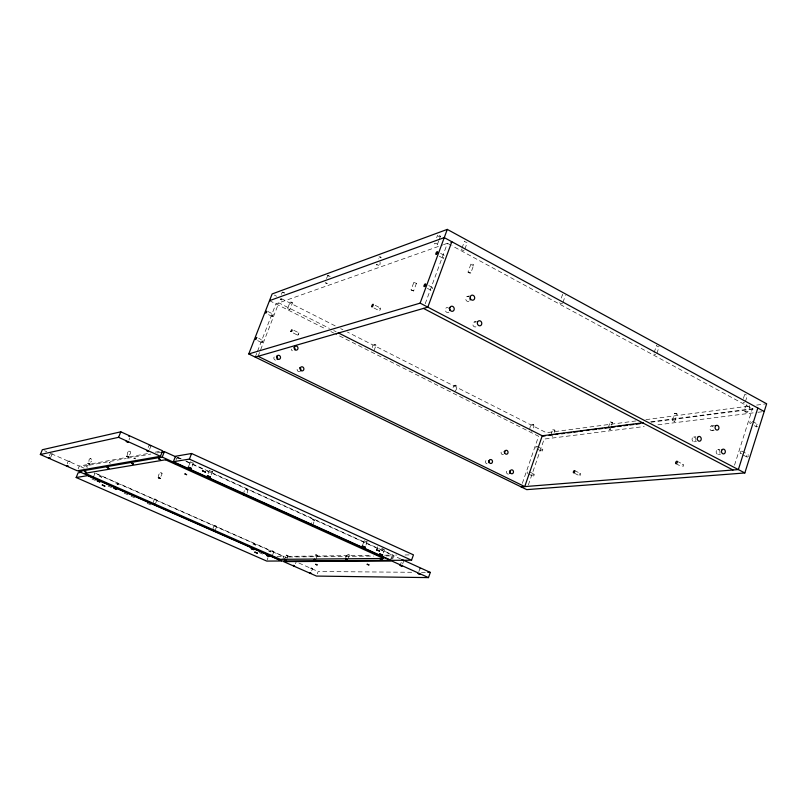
<?xml version="1.0" encoding="UTF-8"?>
<svg xmlns="http://www.w3.org/2000/svg" width="807" height="807" viewBox="0 0 807 807"><rect width="100%" height="100%" fill="white"/><g stroke="black" fill="none" stroke-linecap="round" stroke-linejoin="round"><path stroke-width="0.61" stroke-dasharray="4.04 3.03" d="M672.241 420.568L674.602 413.285L676.034 413.335L677.134 414.112L674.783 421.294L672.241 420.568L674.783 421.294M674.591 413.396L677.134 414.112M243.684 494.6C243.502 485.985 251.35 489.012 245.489 495.316M281.966 299.871C277.487 296.633 282.531 303.049 282.843 297.612M287.554 308.627L289.864 309.575L292.447 302.877L291.488 302.1L290.147 301.929L287.554 308.627L289.864 309.575M290.127 302.03L292.447 302.877M746.828 404.68C740.533 413.113 749.723 416.008 749.542 405.558M747.464 412.095L744.75 411.217M272.373 550.969L273.906 551.534L272.373 550.969L270.658 555.519M330.204 276.418L327.723 275.5L329.892 276.63M327.45 283.681C322.871 280.211 327.531 286.828 328.227 281.643M286.394 555.115L287.928 555.72L286.394 555.115L284.669 559.725M379.078 256.697C383.839 260.459 379.119 253.277 378.261 258.876M378.826 265.402C372.118 261.418 380.934 270.012 380.057 262.134M312.763 519.678L314.528 520.374L312.763 519.678L310.796 524.974M373.802 344.286C379.895 347.928 371.371 339.979 372.572 347.575M734.521 465.195L752.427 408.725M743.408 398.436L744.821 394.018M745.456 401.523L747.564 394.905M656.888 353.405L659.137 346.657M654.094 352.508L656.616 345.588M608.327 427.539L610.223 421.879L612.503 422.444L610.324 429.445L609.325 429.475M550.899 434.923L552.795 429.495L554.964 430.212L554.248 432.441M522.331 483.353L538.592 436.264L334.804 333.563M528.363 484.926L544.16 439.069L644.188 426.53M529.715 429.576C530.35 420.144 537.401 424.341 531.581 431.372M311.078 567.987L312.531 568.592L311.078 567.987L309.757 571.417M315.789 554.752L317.383 555.337L315.789 554.752L314.024 559.503M561.319 298.025L562.519 294.585A1.493 0.514 18.5 0 0 563.659 295.483A1.493 0.514 18.5 0 0 565.293 295.604M562.973 302.363L565.364 295.493M411.066 289.895L413.618 290.964L416.422 283.378L415.434 282.601L413.83 282.42L411.066 289.895L413.618 290.964M413.83 282.42L416.422 283.378M418.863 571.517L419.973 568.4M454.946 391.445C460.605 384.636 452.475 381.993 452.687 390.709M400.494 564.406L401.24 562.318M402.632 563.972L403.752 560.845M383.406 552.916L384.546 549.759L383.85 549.769M390.346 560.351L392.222 555.115L204.453 469.815M391.556 559.301L393.07 555.105L396.661 555.065M392.656 558.969L393.786 555.821L400.635 558.938M470.905 264.131L468.02 272.07L469.402 273.038L470.784 273.089L473.719 265.029M376.919 548.901L377.686 546.773M464.872 249.06L467.001 243.22M362.625 545.048L364.199 540.751L366.348 541.315M365.995 545.018L367.074 541.739M345.759 559.291C345.315 552.502 352.003 552.916 347.807 558.878M461.967 248.132L464.519 241.132A1.533 0.545 19.9 0 0 465.397 241.939A1.533 0.545 19.9 0 0 466.981 242.322M425.208 303.755L447.421 243.28L450.75 245.086M311.684 570.862L312.531 568.592M315.618 560.129L317.383 555.337M436.658 237.732L437.555 235.291M437.354 244.571A1.523 0.525 20.2 0 0 435.578 243.331A1.523 0.525 20.2 0 0 434.943 244.057A1.523 0.525 20.2 0 0 437.354 244.571L438.675 240.97M439.058 239.941L440.39 236.33M317.302 573.807L318.14 571.538L412.67 572.284M373.994 350.692L376.042 345.204M295.483 563.72L296.33 561.44M312.561 525.67L314.528 520.374M282.611 559.846L283.893 556.416L372.067 555.357M284.014 560.462L285.295 557.032L373.833 556.053M287.06 558.02L287.928 555.69M267.157 559.957L267.995 557.718M272.181 556.114L273.906 551.534M326.542 278.566L327.723 275.5M212.897 530.078C212.947 522.724 219.383 525.206 214.45 530.693M208.105 473.628L209.376 470.36L209.961 470.36M255.254 357.118L257.05 352.488M257.494 351.327L275.913 303.886L442.68 244.955M211.172 474.839L212.443 471.57L211.838 471.056M281.381 294.404L282.258 292.144M258.089 356.301L278.818 302.867L329.377 328.378M192.187 466.224L193.468 462.946M188.677 466.093L190.674 461.675M158.374 477.724C157.748 471.802 164.517 470.612 160.926 476.362M153.401 502.509C154.137 495.791 159.211 500.047 154.52 504.304M176.118 460.182C175.623 455.511 181.04 460.353 176.975 458.013M148.165 447.512L149.043 445.323M149.598 449.338L150.899 446.059M127.264 455.299C126.558 449.338 133.508 450.256 129.483 454.956M128.979 439.997L129.866 437.808M93.309 477.351L94.843 473.558M78.118 468.907L79.268 466.053L86.631 464.711M88.931 461.523C88.367 456.449 94.611 458.89 90.616 462.189M67.667 463.884C66.648 459.849 72.459 460.565 69.684 463.571M49.409 455.834L50.589 452.969M50.659 457.438L52.223 453.615M468.02 272.07L470.834 272.968M349.239 554.934L347.625 554.369M367.145 541.84L364.169 540.821M456.843 386.119L454.623 385.302M533.79 424.976L531.591 424.341M554.923 430.363L552.755 429.657M612.604 422.666L610.223 421.879M610.253 429.516L609.245 428.729M70.471 461.665L68.837 461.029M273.27 314.195L272.181 316.455L273.341 314.276L267.914 311.512M162.136 473.285L160.411 472.65M212.443 471.57L210.324 471.046M443.507 244.662L451.829 241.727M247.477 489.97L245.732 489.284M216.236 526.053L214.682 525.478M467.092 296.562L469.331 295.917M552.714 436.799L552.149 436.809M474.173 322.054L476.423 321.468M91.534 463.813L124.631 457.771M129.534 456.873L149.144 453.282M155.277 452.162L161.4 451.042M88.195 465.407L80.821 466.739L84.261 468.262M89.426 465.185L126.285 458.507M127.516 458.285L150.859 454.059M157.002 452.949L160.694 452.283M635.956 420.941L546.349 432.703L347.424 332.06M645.923 419.63L749.229 406.062M756.694 405.084L766.65 403.782M650.704 421.819L754.585 408.443M651.118 422.202L753.133 409.109L451.849 245.681M657.937 424.815L756.714 412.438M757.965 412.276L762.968 411.651M711.401 425.945L714.578 425.561M712.006 430.666L714.124 430.424M693.717 437.021L695.816 436.789M694.323 441.782L696.421 441.55M717.786 449.67L719.915 449.469M718.391 454.402L720.52 454.2M272.181 316.455L266.824 313.772M130.694 451.829L128.949 451.093M277.073 556.497L283.257 556.427L94.197 472.952M384.667 555.206L392.222 555.115M405.053 554.964L411.056 554.893M386.301 555.912L393.786 555.821M298.953 332.867L297.803 335.238L299.034 332.948L293.334 330.053M91.766 459.254L90.142 458.618M263.072 340.473L261.982 342.733L263.143 340.554L258.765 338.345M421.486 572.355L425.269 572.385M156.326 499.634L154.783 498.988M282.511 292.053L284.599 293.012L282.46 292.507M658.603 346.839L656.343 345.759M744.528 402.784L743.146 402.451M655.667 354.687L654.003 354.071M382.266 548.72L383.396 549.073M746.314 394.956L745.053 394.431M192.55 462.865L190.391 461.816M383.496 549.678L381.57 548.73M109.944 463.107L109.197 462.613L110.468 463.016M91.907 478.965L95.367 480.488M108.057 486.076L111.517 487.589M124.207 493.178L129.977 495.71M131.127 496.224L134.598 497.748M147.288 503.326L150.748 504.849M259.188 552.543L262.648 554.066M44.556 450.73L46.796 451.718M51.275 453.695L79.268 466.053M95.73 473.326L283.893 556.416M285.295 557.032L287.564 558.041M298.883 563.034L318.14 571.538M177.792 457.297L181.222 458.85M185.802 460.938L393.07 555.105M176.975 457.337L180.405 458.901M186.135 461.493L203.303 469.301M87.711 467.071L86.49 466.678L87.025 467.071M529.513 471.883L534.012 474.102M257.665 340.615L261.982 342.733M528.484 473.991L532.983 476.201M537.099 449.005L541.578 451.234M574.614 470.582L580.435 473.487M293.304 332.998L297.803 335.238M574.503 473.275L579.355 475.696M537.008 446.342L542.597 449.146M269.518 300.658L325.796 329.024M330.92 331.606L333.674 332.998M274.37 295.1L276.619 296.24M281.118 298.509L336.186 326.371M340.685 328.651L342.925 329.781M333.745 330.577L336.126 331.778M375.215 305.339L380.43 308.032M677.073 461.231L683.287 464.439M373.934 307.971L379.159 310.665M675.883 463.652L682.097 466.86M428.759 285.567L433.127 287.877M741.815 451.103L748.25 454.512M427.397 288.361L431.775 290.671A1.553 0.575 -62.2 0 1 431.725 289.491A1.553 0.575 -62.2 0 1 432.754 287.998M742.702 454.795L746.989 457.065M439.25 256.172L443.578 258.502M754.404 425.692L756.532 426.842M440.602 253.388L444.929 255.718A1.553 0.565 -61.8 0 0 443.598 257.181A1.553 0.565 -61.8 0 0 443.759 258.482M752.457 421.425L757.793 424.29M508.44 474.102A1.957 1.695 84.2 0 1 506.493 472.135A1.957 1.695 84.2 0 1 508.39 470.229M503.447 454.482A1.957 1.695 83.2 0 1 501.137 453.141A1.957 1.695 83.2 0 1 502.519 450.72M487.055 463.843A1.967 1.715 83.6 0 1 485.542 461.604A1.967 1.715 83.6 0 1 487.448 459.95M292.416 350.803A2.078 1.886 73.7 0 1 291.246 349.108M299.77 371.533A2.068 1.886 75.3 0 1 297.198 370.06A2.068 1.886 75.3 0 1 298.761 367.548M275.449 360.194A2.088 1.907 73.7 0 1 275.419 356.099M757.511 426.409A1.422 0.787 -59.7 0 1 756.24 426.55A1.422 0.787 -59.7 0 1 756.815 424.724A1.422 0.787 -59.7 0 1 758.086 424.583M748.523 455.703A1.432 0.797 -60.4 0 1 747.06 457.085A1.432 0.797 -60.4 0 1 746.919 455.42A1.432 0.797 -60.4 0 1 748.432 454.613M751.529 422.354A1.432 0.787 -59.7 0 1 750.076 423.372A1.432 0.787 -59.7 0 1 750.127 421.678A1.432 0.787 -59.7 0 1 751.569 420.951M741.522 453.241A1.432 0.787 -60.4 0 1 740.211 453.201A1.432 0.787 -60.4 0 1 741.179 451.234A1.432 0.787 -60.4 0 1 742.158 451.96M535.787 447.986A1.17 0.535 -63 0 1 536.695 446.382M527.506 473.457A1.17 0.535 -63.5 0 1 527.536 471.893M464.005 250.483A1.533 0.535 19.9 0 1 462.25 250.019A1.533 0.535 19.9 0 1 461.594 249.171M562.499 303.624A1.503 0.504 18.5 0 1 561.42 303.654M561.047 303.553A1.503 0.504 18.5 0 1 559.725 302.605M448.954 312.117A2.572 2.239 75.6 0 1 445.383 310.534A2.572 2.239 75.6 0 1 447.824 307.507M468.857 301.344A2.552 2.209 75.5 0 1 466.103 300.194A2.552 2.209 75.5 0 1 466.446 296.996A2.552 2.209 75.5 0 1 469.311 297.037M475.928 326.825A2.552 2.209 76.8 0 1 472.821 324.313A2.552 2.209 76.8 0 1 475.868 322.154M713.277 429.798A2.381 1.937 83.1 0 1 710.432 430.02A2.381 1.937 83.1 0 1 710.352 426.51A2.381 1.937 83.1 0 1 713.217 426.903M252.924 544.069L255.466 545.058L252.924 544.069M268.428 550.909L270.96 551.897L268.428 550.909M99.15 476.15L101.763 477.23L99.15 476.15M133.851 458.194L135.566 458.921L133.952 458.194M115.875 483.524L118.468 484.603L115.875 483.524M542.072 451.083A1.17 0.535 -63 0 0 542.707 449.237A1.17 0.535 -63 0 0 541.477 450.266A1.17 0.535 -63 0 0 542.072 451.083M533.488 476.059A1.17 0.545 -63.5 0 0 534.123 474.193A1.17 0.545 -63.5 0 0 532.892 475.212A1.17 0.545 -63.5 0 0 533.488 476.059M682.752 466.688A1.352 0.716 -61.6 0 0 683.448 464.55A1.352 0.716 -61.6 0 0 681.885 465.72A1.352 0.716 -61.6 0 0 682.752 466.688M579.9 475.535A1.231 0.595 -63 0 0 580.566 473.588A1.231 0.595 -63 0 0 579.234 474.647A1.231 0.595 -63 0 0 579.9 475.535M471.298 264.635A1.483 0.504 19.7 0 0 473.659 265.15A1.483 0.504 19.7 0 0 471.974 263.95A1.483 0.504 19.7 0 0 471.298 264.635M437.939 235.947A1.523 0.535 20.2 0 0 440.34 236.461A1.523 0.535 20.2 0 0 438.574 235.21A1.523 0.535 20.2 0 0 437.939 235.947M692.426 437.898A2.401 1.957 83.4 0 0 693.808 441.762A2.401 1.957 83.4 0 0 695.816 438.534A2.401 1.957 83.4 0 0 692.426 437.898M716.515 450.558A2.381 1.937 83.9 0 0 717.887 454.381A2.381 1.937 83.9 0 0 719.864 451.163A2.381 1.937 83.9 0 0 716.515 450.558M379.693 310.392A1.463 0.514 -62.8 0 0 380.541 308.123A1.463 0.514 -62.8 0 0 379.149 309.545A1.463 0.514 -62.8 0 0 379.693 310.392"/><path stroke-width="1.21" d="M744.831 472.963L766.65 403.782L447.28 229.39L272.12 293.96L248.768 353.95L526.749 489.637L744.831 472.963L420.124 303.129L248.768 353.95M757.834 408.029L738.355 469.573L521.11 486.883M542.254 435.79L524.742 486.591L258.089 356.301M428.477 577.61L391.899 561.057L283.59 561.601L316.465 576.077L428.477 577.61L430.313 572.415L401.775 559.453M411.54 560.219L413.456 554.863L191.592 453.504L175.502 456.258L173.354 461.715L391.183 560.34L411.54 560.219L189.403 459.102L173.354 461.715M420.124 303.129L447.28 229.39M451.829 241.727L427.821 307.154L255.254 357.118M189.403 459.102L191.592 453.504M160.462 456.288L162.631 450.82L120.798 431.816L42.317 449.741L40.35 454.512L77.341 470.804L160.462 456.288L118.579 437.323L40.35 454.512M162.217 457.075L390.346 560.351L282.188 560.986L78.894 471.49L162.217 457.075L164.376 451.617L175.825 456.812M118.579 437.323L120.798 431.816M76.181 477.512L87.66 475.646L281.542 560.996L266.734 561.077L76.181 477.512L78.067 472.882L81.517 472.287M269.518 300.658L444.253 237.611L764.219 411.499M161.914 452.061L164.376 451.617M542.324 435.78L643.229 422.787M545.361 435.78L542.879 436.103L338.234 332.837M549.093 435.306L552.825 434.822M555.317 434.499L557.808 434.186M561.541 433.702L564.022 433.389M567.755 432.905L571.487 432.431M573.979 432.108L577.711 431.624M580.203 431.311L582.684 430.988M586.417 430.514L588.908 430.192M592.641 429.707L596.373 429.233M598.865 428.91L602.597 428.436M605.089 428.113L608.821 427.639M611.303 427.317L615.035 426.832M617.526 426.52L621.259 426.035M623.75 425.723L627.483 425.239M629.964 424.916L633.697 424.442M636.188 424.119L639.921 423.645M427.791 572.405L430.313 572.415M420.84 568.532L420.094 568.532M129.433 436.163L128.656 436.194M149.809 445.444L150.687 445.837M423.493 308.405L732.998 469.997M509.52 470.995A1.957 1.695 84.2 0 1 509.55 473.376M504.103 451.506A1.957 1.695 83.2 0 1 504.456 452.959M488.598 460.726A1.967 1.715 83.6 0 1 488.84 462.673M294.273 347.353A2.078 1.886 73.7 0 1 294.888 349.804M299.74 367.73A2.068 1.886 75.3 0 1 300.537 370.917M276.408 356.28A2.088 1.907 73.7 0 1 277.215 359.488M448.914 308.072A2.572 2.239 75.6 0 1 449.802 310.483M470.017 298.116A2.552 2.209 75.5 0 1 470.047 300.053M290.954 331.425C292.568 332.383 292.326 327.057 290.954 331.425M243.684 494.6L245.489 495.316L243.684 494.6M265.664 312.813C267.137 313.651 266.976 308.708 265.664 312.813M256.707 337.508L255.506 339.545L256.707 337.508M251.189 548.639L253.731 549.638L251.189 548.639M254.851 552.139L257.372 553.128L254.851 552.139M266.714 555.468L269.245 556.467L266.714 555.468M270.658 555.519L272.181 556.114L270.658 555.519M284.669 559.725L286.203 560.32L284.73 559.715M293.112 565.404L294.636 566L293.173 565.394M310.796 524.974L312.561 525.67L310.866 524.953M309.333 572.556L310.846 573.141L309.333 572.556M314.024 559.503L315.618 560.129L314.024 559.503M315.729 564.355L317.292 564.961L315.789 564.335M345.779 559.261L347.444 559.876L345.779 559.261M362.272 546.036L365.228 547.126L362.272 546.036M367.215 564.285L368.9 564.9L367.215 564.285M376.566 549.9L379.532 550.989L376.566 549.9M375.184 554.116L376.93 554.762L375.184 554.116M379.704 553.935L382.649 555.024L379.704 553.935M380.228 558.999L381.963 559.644L380.228 558.999M400.151 565.414L401.886 566.05L400.151 565.414M418.157 573.555L419.882 574.201L418.157 573.555M48.652 457.72L50.266 458.386L48.652 457.72M66.931 465.77L68.524 466.426L67.021 465.77M88.175 463.47L89.819 464.156L88.175 463.47M126.275 441.419L128.101 442.196L126.275 441.419M84.553 471.459L86.147 472.125L84.644 471.459M107.19 467.586L108.844 468.282L107.19 467.586M126.891 456.328L128.636 457.065L126.891 456.328M91.736 476.695L93.309 477.351L91.827 476.695M146.914 450.76L148.73 451.527L146.914 450.76M97.254 480.861L99.866 481.94L97.254 480.861M131.783 463.379L133.498 464.106L131.783 463.379M102.277 485.027L104.86 486.096L102.277 485.027M158.576 458.79L160.361 459.546L158.686 458.79M113.989 488.225L116.591 489.304L113.989 488.225M174.887 463.42L176.683 464.176L174.887 463.42M158.424 477.704L160.119 478.41L158.424 477.704M188.344 467.142L191.33 468.413L188.344 467.142M184.914 473.971L186.669 474.708L185.035 473.971M202.476 470.804L205.472 472.075L202.476 470.804M207.359 475.757L210.334 477.018L207.359 475.757M152.977 503.659L154.52 504.304L152.977 503.659M212.947 530.068L214.45 530.693L212.947 530.068M165.496 459.778L85.017 473.275L280.362 559.322L383.678 558.484L165.496 459.778M510.417 470.602A1.967 1.695 84.2 0 0 511.588 473.759A1.967 1.695 84.2 0 0 513.343 471.086A1.967 1.695 84.2 0 0 510.417 470.602M504.98 451.022A1.967 1.705 83.2 0 0 506.15 454.19A1.967 1.705 83.2 0 0 507.916 451.527A1.967 1.705 83.2 0 0 504.98 451.022M489.405 460.283A1.977 1.715 83.6 0 0 490.585 463.46A1.977 1.715 83.6 0 0 492.361 460.787A1.977 1.715 83.6 0 0 489.405 460.283M300.244 367.972A2.078 1.886 75.3 0 0 302.262 370.897A2.078 1.886 75.3 0 0 303.503 367.649A2.078 1.886 75.3 0 0 300.244 367.972M294.313 347.212A2.078 1.896 73.8 0 0 296.351 350.147A2.078 1.896 73.8 0 0 297.591 346.899A2.078 1.896 73.8 0 0 294.313 347.212M276.801 356.472A2.088 1.917 73.8 0 0 278.849 359.418A2.088 1.917 73.8 0 0 280.11 356.149A2.088 1.917 73.8 0 0 276.801 356.472M676.528 463.48A1.352 0.716 -61.6 0 0 677.224 461.332A1.352 0.716 -61.6 0 0 675.671 462.512A1.352 0.716 -61.6 0 0 676.528 463.48M574.08 472.63A1.231 0.595 -63 0 0 574.745 470.683A1.231 0.595 -63 0 0 573.414 471.742A1.231 0.595 -63 0 0 574.08 472.63M449.862 307.669A2.582 2.239 75.6 0 0 452.303 311.331A2.582 2.239 75.6 0 0 453.756 307.326A2.582 2.239 75.6 0 0 449.862 307.669M470.37 296.562A2.562 2.219 75.5 0 0 472.781 300.214A2.562 2.219 75.5 0 0 474.213 296.24A2.562 2.219 75.5 0 0 470.37 296.562M477.482 322.195A2.562 2.209 76.8 0 0 479.883 325.816A2.562 2.209 76.8 0 0 481.315 321.842A2.562 2.209 76.8 0 0 477.482 322.195M715.426 426.187A2.391 1.947 83.1 0 0 716.798 430.05A2.391 1.947 83.1 0 0 718.785 426.832A2.391 1.947 83.1 0 0 715.426 426.187M697.672 437.323A2.411 1.967 83.4 0 0 699.054 441.207A2.411 1.967 83.4 0 0 701.071 437.959A2.411 1.967 83.4 0 0 697.672 437.323M721.831 450.034A2.391 1.937 83.9 0 0 723.203 453.887A2.391 1.937 83.9 0 0 725.18 450.649A2.391 1.937 83.9 0 0 721.831 450.034M436.597 254.094A1.553 0.555 -61.8 0 0 437.475 251.713A1.553 0.555 -61.8 0 0 435.941 253.277A1.553 0.555 -61.8 0 0 436.597 254.094M424.724 286.324A1.564 0.565 -62.2 0 0 425.602 283.923A1.564 0.565 -62.2 0 0 424.089 285.456A1.564 0.565 -62.2 0 0 424.724 286.324M372.38 306.62A1.473 0.504 -62.9 0 0 373.227 304.34A1.473 0.504 -62.9 0 0 371.845 305.782A1.473 0.504 -62.9 0 0 372.38 306.62"/></g></svg>
